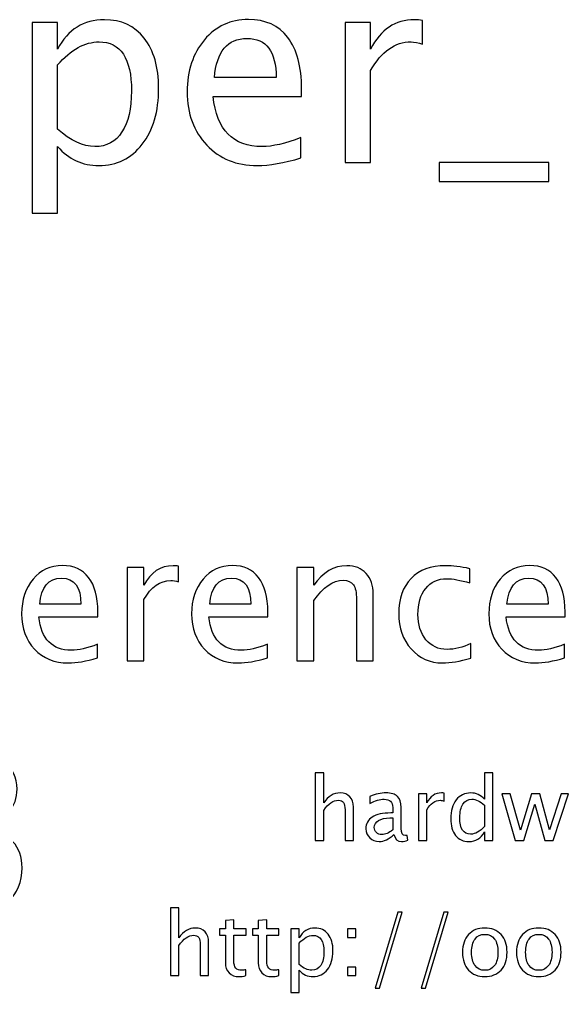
# Model space of a CAD drawing. Header units: centimetres. Extents: x -21.6 to 21.6, y -13.7 to 21.9.
# Drawn here: x 0.68 to 3.98, y 15.67 to 21.53 of the extents above; entities that cross this region are included whole.
import ezdxf

# ---------------------------------------------------------------- set-up
doc = ezdxf.new("R2010")
doc.units = ezdxf.units.CM
doc.header["$MEASUREMENT"] = 0
doc.layers.add('Layer 1', color=7, linetype='Continuous')

msp = doc.modelspace()

# ---------------------------------------------------------------- linework, layer by layer
at = {"layer": 'Layer 1'}
for points, knots in [([(0.75453, 20.36405), (0.75453, 20.36405), (0.75453, 21.51182), (0.75453, 21.51182), (0.75453, 21.51182), (0.75453, 21.51182), (0.90693, 21.51182), (0.90693, 21.51182), (0.90693, 21.51182), (0.90693, 21.51182), (0.90693, 21.3528), (0.90693, 21.3528), (0.90693, 21.3528), (0.96937, 21.47054), (1.0633, 21.52928), (1.18845, 21.52928), (1.18845, 21.52928), (1.28978, 21.52928), (1.36942, 21.4925), (1.42763, 21.41868), (1.42763, 21.41868), (1.48584, 21.34486), (1.51494, 21.24406), (1.51494, 21.11626), (1.51494, 21.11626), (1.51494, 20.97709), (1.48187, 20.86464), (1.41599, 20.77945), (1.41599, 20.77945), (1.35011, 20.69399), (1.26332, 20.65139), (1.1559, 20.65139), (1.1559, 20.65139), (1.05616, 20.65139), (0.97308, 20.68949), (0.90693, 20.76595), (0.90693, 20.76595), (0.90693, 20.76595), (0.90693, 20.36405), (0.90693, 20.36405), (0.90693, 20.36405), (0.90693, 20.36405), (0.75453, 20.36405), (0.75453, 20.36405)], [0, 0, 0, 0, 0.0833333, 0.0833333, 0.0833333, 0.0833333, 0.1666667, 0.1666667, 0.1666667, 0.1666667, 0.25, 0.25, 0.25, 0.25, 0.3333333, 0.3333333, 0.3333333, 0.3333333, 0.4166667, 0.4166667, 0.4166667, 0.4166667, 0.5, 0.5, 0.5, 0.5, 0.5833333, 0.5833333, 0.5833333, 0.5833333, 0.6666667, 0.6666667, 0.6666667, 0.6666667, 0.75, 0.75, 0.75, 0.75, 0.8333333, 0.8333333, 0.8333333, 0.8333333, 1, 1, 1, 1]), ([(2.37114, 20.69743), (2.26874, 20.66674), (2.18117, 20.65139), (2.10814, 20.65139), (2.10814, 20.65139), (1.98352, 20.65139), (1.88219, 20.69267), (1.80414, 20.77495), (1.80414, 20.77495), (1.72608, 20.85724), (1.68693, 20.96386), (1.68693, 21.0951), (1.68693, 21.0951), (1.68693, 21.22236), (1.72132, 21.32687), (1.79038, 21.40863), (1.79038, 21.40863), (1.85943, 21.49012), (1.9478, 21.53087), (2.05549, 21.53087), (2.05549, 21.53087), (2.15735, 21.53087), (2.2362, 21.49462), (2.29176, 21.42212), (2.29176, 21.42212), (2.34733, 21.34963), (2.37511, 21.24697), (2.37511, 21.11388), (2.37511, 21.11388), (2.37511, 21.11388), (2.37431, 21.06732), (2.37431, 21.06732), (2.37431, 21.06732), (2.37431, 21.06732), (1.8425, 21.06732), (1.8425, 21.06732), (1.8425, 21.06732), (1.86473, 20.86623), (1.96289, 20.76569), (2.13672, 20.76569), (2.13672, 20.76569), (2.20048, 20.76569), (2.27853, 20.78368), (2.37114, 20.81967), (2.37114, 20.81967), (2.37114, 20.81967), (2.37114, 20.69743), (2.37114, 20.69743)], [0, 0, 0, 0, 0.0769231, 0.0769231, 0.0769231, 0.0769231, 0.1538462, 0.1538462, 0.1538462, 0.1538462, 0.2307692, 0.2307692, 0.2307692, 0.2307692, 0.3076923, 0.3076923, 0.3076923, 0.3076923, 0.3846154, 0.3846154, 0.3846154, 0.3846154, 0.4615385, 0.4615385, 0.4615385, 0.4615385, 0.5384615, 0.5384615, 0.5384615, 0.5384615, 0.6153846, 0.6153846, 0.6153846, 0.6153846, 0.6923077, 0.6923077, 0.6923077, 0.6923077, 0.7692308, 0.7692308, 0.7692308, 0.7692308, 0.8461538, 0.8461538, 0.8461538, 0.8461538, 1, 1, 1, 1]), ([(2.6381, 20.67044), (2.6381, 20.67044), (2.6381, 21.51182), (2.6381, 21.51182), (2.6381, 21.51182), (2.6381, 21.51182), (2.7905, 21.51182), (2.7905, 21.51182), (2.7905, 21.51182), (2.7905, 21.51182), (2.7905, 21.3528), (2.7905, 21.3528), (2.7905, 21.3528), (2.85109, 21.47054), (2.93893, 21.52928), (3.05429, 21.52928), (3.05429, 21.52928), (3.0699, 21.52928), (3.0863, 21.52795), (3.10324, 21.52531), (3.10324, 21.52531), (3.10324, 21.52531), (3.10324, 21.3827), (3.10324, 21.3827), (3.10324, 21.3827), (3.07678, 21.39143), (3.0535, 21.39593), (3.03339, 21.39593), (3.03339, 21.39593), (2.93655, 21.39593), (2.85559, 21.33878), (2.7905, 21.22421), (2.7905, 21.22421), (2.7905, 21.22421), (2.7905, 20.67044), (2.7905, 20.67044), (2.7905, 20.67044), (2.7905, 20.67044), (2.6381, 20.67044), (2.6381, 20.67044)], [0, 0, 0, 0, 0.0909091, 0.0909091, 0.0909091, 0.0909091, 0.1818182, 0.1818182, 0.1818182, 0.1818182, 0.2727273, 0.2727273, 0.2727273, 0.2727273, 0.3636364, 0.3636364, 0.3636364, 0.3636364, 0.4545455, 0.4545455, 0.4545455, 0.4545455, 0.5454545, 0.5454545, 0.5454545, 0.5454545, 0.6363636, 0.6363636, 0.6363636, 0.6363636, 0.7272727, 0.7272727, 0.7272727, 0.7272727, 0.8181818, 0.8181818, 0.8181818, 0.8181818, 1, 1, 1, 1]), ([(0.90693, 20.87099), (0.98551, 20.80088), (1.06039, 20.76569), (1.13156, 20.76569), (1.13156, 20.76569), (1.20168, 20.76569), (1.25592, 20.79506), (1.29402, 20.85353), (1.29402, 20.85353), (1.33238, 20.912), (1.35143, 20.99429), (1.35143, 21.10065), (1.35143, 21.10065), (1.35143, 21.2975), (1.28634, 21.39593), (1.15617, 21.39593), (1.15617, 21.39593), (1.07097, 21.39593), (0.98789, 21.34989), (0.90693, 21.25755), (0.90693, 21.25755), (0.90693, 21.25755), (0.90693, 20.87099), (0.90693, 20.87099)], [0, 0, 0, 0, 0.1428571, 0.1428571, 0.1428571, 0.1428571, 0.2857143, 0.2857143, 0.2857143, 0.2857143, 0.4285714, 0.4285714, 0.4285714, 0.4285714, 0.5714286, 0.5714286, 0.5714286, 0.5714286, 0.7142857, 0.7142857, 0.7142857, 0.7142857, 1, 1, 1, 1]), ([(1.85044, 21.18162), (1.85044, 21.18162), (2.22191, 21.18162), (2.22191, 21.18162), (2.22191, 21.18162), (2.22191, 21.33825), (2.16344, 21.41657), (2.04676, 21.41657), (2.04676, 21.41657), (1.92928, 21.41657), (1.86393, 21.33825), (1.85044, 21.18162)], [0, 0, 0, 0, 0.25, 0.25, 0.25, 0.25, 0.5, 0.5, 0.5, 0.5, 1, 1, 1, 1]), ([(3.20193, 20.55614), (3.20193, 20.55614), (3.20193, 20.67044), (3.20193, 20.67044), (3.20193, 20.67044), (3.20193, 20.67044), (3.86233, 20.67044), (3.86233, 20.67044), (3.86233, 20.67044), (3.86233, 20.67044), (3.86233, 20.55614), (3.86233, 20.55614), (3.86233, 20.55614), (3.86233, 20.55614), (3.20193, 20.55614), (3.20193, 20.55614)], [0, 0, 0, 0, 0.2, 0.2, 0.2, 0.2, 0.4, 0.4, 0.4, 0.4, 0.6, 0.6, 0.6, 0.6, 1, 1, 1, 1]), ([(1.14665, 17.68843), (1.07839, 17.66797), (1.02, 17.65774), (0.97132, 17.65774), (0.97132, 17.65774), (0.88824, 17.65774), (0.82068, 17.68526), (0.76865, 17.74011), (0.76865, 17.74011), (0.71662, 17.79497), (0.69051, 17.86605), (0.69051, 17.95354), (0.69051, 17.95354), (0.69051, 18.03839), (0.71344, 18.10806), (0.75948, 18.16256), (0.75948, 18.16256), (0.80552, 18.21689), (0.86443, 18.24405), (0.93622, 18.24405), (0.93622, 18.24405), (1.00413, 18.24405), (1.05669, 18.21989), (1.09373, 18.17156), (1.09373, 18.17156), (1.13078, 18.12323), (1.1493, 18.05479), (1.1493, 17.96607), (1.1493, 17.96607), (1.1493, 17.96607), (1.14877, 17.93502), (1.14877, 17.93502), (1.14877, 17.93502), (1.14877, 17.93502), (0.79423, 17.93502), (0.79423, 17.93502), (0.79423, 17.93502), (0.80904, 17.80097), (0.87448, 17.73394), (0.99037, 17.73394), (0.99037, 17.73394), (1.03288, 17.73394), (1.08491, 17.74593), (1.14665, 17.76992), (1.14665, 17.76992), (1.14665, 17.76992), (1.14665, 17.68843), (1.14665, 17.68843)], [0, 0, 0, 0, 0.0769231, 0.0769231, 0.0769231, 0.0769231, 0.1538462, 0.1538462, 0.1538462, 0.1538462, 0.2307692, 0.2307692, 0.2307692, 0.2307692, 0.3076923, 0.3076923, 0.3076923, 0.3076923, 0.3846154, 0.3846154, 0.3846154, 0.3846154, 0.4615385, 0.4615385, 0.4615385, 0.4615385, 0.5384615, 0.5384615, 0.5384615, 0.5384615, 0.6153846, 0.6153846, 0.6153846, 0.6153846, 0.6923077, 0.6923077, 0.6923077, 0.6923077, 0.7692308, 0.7692308, 0.7692308, 0.7692308, 0.8461538, 0.8461538, 0.8461538, 0.8461538, 1, 1, 1, 1]), ([(1.32463, 17.67044), (1.32463, 17.67044), (1.32463, 18.23135), (1.32463, 18.23135), (1.32463, 18.23135), (1.32463, 18.23135), (1.42623, 18.23135), (1.42623, 18.23135), (1.42623, 18.23135), (1.42623, 18.23135), (1.42623, 18.12535), (1.42623, 18.12535), (1.42623, 18.12535), (1.46662, 18.20384), (1.52518, 18.243), (1.60209, 18.243), (1.60209, 18.243), (1.6125, 18.243), (1.62343, 18.24211), (1.63472, 18.24035), (1.63472, 18.24035), (1.63472, 18.24035), (1.63472, 18.14528), (1.63472, 18.14528), (1.63472, 18.14528), (1.61708, 18.1511), (1.60156, 18.1541), (1.58815, 18.1541), (1.58815, 18.1541), (1.5236, 18.1541), (1.46962, 18.116), (1.42623, 18.03962), (1.42623, 18.03962), (1.42623, 18.03962), (1.42623, 17.67044), (1.42623, 17.67044), (1.42623, 17.67044), (1.42623, 17.67044), (1.32463, 17.67044), (1.32463, 17.67044)], [0, 0, 0, 0, 0.0909091, 0.0909091, 0.0909091, 0.0909091, 0.1818182, 0.1818182, 0.1818182, 0.1818182, 0.2727273, 0.2727273, 0.2727273, 0.2727273, 0.3636364, 0.3636364, 0.3636364, 0.3636364, 0.4545455, 0.4545455, 0.4545455, 0.4545455, 0.5454545, 0.5454545, 0.5454545, 0.5454545, 0.6363636, 0.6363636, 0.6363636, 0.6363636, 0.7272727, 0.7272727, 0.7272727, 0.7272727, 0.8181818, 0.8181818, 0.8181818, 0.8181818, 1, 1, 1, 1]), ([(2.16935, 17.68843), (2.10109, 17.66797), (2.0427, 17.65774), (1.99402, 17.65774), (1.99402, 17.65774), (1.91094, 17.65774), (1.84338, 17.68526), (1.79135, 17.74011), (1.79135, 17.74011), (1.73932, 17.79497), (1.71321, 17.86605), (1.71321, 17.95354), (1.71321, 17.95354), (1.71321, 18.03839), (1.73614, 18.10806), (1.78218, 18.16256), (1.78218, 18.16256), (1.82822, 18.21689), (1.88713, 18.24405), (1.95892, 18.24405), (1.95892, 18.24405), (2.02683, 18.24405), (2.07939, 18.21989), (2.11643, 18.17156), (2.11643, 18.17156), (2.15348, 18.12323), (2.172, 18.05479), (2.172, 17.96607), (2.172, 17.96607), (2.172, 17.96607), (2.17147, 17.93502), (2.17147, 17.93502), (2.17147, 17.93502), (2.17147, 17.93502), (1.81693, 17.93502), (1.81693, 17.93502), (1.81693, 17.93502), (1.83174, 17.80097), (1.89718, 17.73394), (2.01307, 17.73394), (2.01307, 17.73394), (2.05558, 17.73394), (2.10761, 17.74593), (2.16935, 17.76992), (2.16935, 17.76992), (2.16935, 17.76992), (2.16935, 17.68843), (2.16935, 17.68843)], [0, 0, 0, 0, 0.0769231, 0.0769231, 0.0769231, 0.0769231, 0.1538462, 0.1538462, 0.1538462, 0.1538462, 0.2307692, 0.2307692, 0.2307692, 0.2307692, 0.3076923, 0.3076923, 0.3076923, 0.3076923, 0.3846154, 0.3846154, 0.3846154, 0.3846154, 0.4615385, 0.4615385, 0.4615385, 0.4615385, 0.5384615, 0.5384615, 0.5384615, 0.5384615, 0.6153846, 0.6153846, 0.6153846, 0.6153846, 0.6923077, 0.6923077, 0.6923077, 0.6923077, 0.7692308, 0.7692308, 0.7692308, 0.7692308, 0.8461538, 0.8461538, 0.8461538, 0.8461538, 1, 1, 1, 1]), ([(2.34733, 17.67044), (2.34733, 17.67044), (2.34733, 18.23135), (2.34733, 18.23135), (2.34733, 18.23135), (2.34733, 18.23135), (2.44893, 18.23135), (2.44893, 18.23135), (2.44893, 18.23135), (2.44893, 18.23135), (2.44893, 18.12535), (2.44893, 18.12535), (2.44893, 18.12535), (2.50273, 18.20384), (2.5687, 18.243), (2.64666, 18.243), (2.64666, 18.243), (2.6957, 18.243), (2.73468, 18.22765), (2.76343, 18.19678), (2.76343, 18.19678), (2.79218, 18.16609), (2.80664, 18.12464), (2.80664, 18.07278), (2.80664, 18.07278), (2.80664, 18.07278), (2.80664, 17.67044), (2.80664, 17.67044), (2.80664, 17.67044), (2.80664, 17.67044), (2.70505, 17.67044), (2.70505, 17.67044), (2.70505, 17.67044), (2.70505, 17.67044), (2.70505, 18.03962), (2.70505, 18.03962), (2.70505, 18.03962), (2.70505, 18.08125), (2.69887, 18.11088), (2.6867, 18.12852), (2.6867, 18.12852), (2.67435, 18.14634), (2.65407, 18.15516), (2.62567, 18.15516), (2.62567, 18.15516), (2.56323, 18.15516), (2.50432, 18.11441), (2.44893, 18.03292), (2.44893, 18.03292), (2.44893, 18.03292), (2.44893, 17.67044), (2.44893, 17.67044), (2.44893, 17.67044), (2.44893, 17.67044), (2.34733, 17.67044), (2.34733, 17.67044)], [0, 0, 0, 0, 0.0666667, 0.0666667, 0.0666667, 0.0666667, 0.1333333, 0.1333333, 0.1333333, 0.1333333, 0.2, 0.2, 0.2, 0.2, 0.2666667, 0.2666667, 0.2666667, 0.2666667, 0.3333333, 0.3333333, 0.3333333, 0.3333333, 0.4, 0.4, 0.4, 0.4, 0.4666667, 0.4666667, 0.4666667, 0.4666667, 0.5333333, 0.5333333, 0.5333333, 0.5333333, 0.6, 0.6, 0.6, 0.6, 0.6666667, 0.6666667, 0.6666667, 0.6666667, 0.7333333, 0.7333333, 0.7333333, 0.7333333, 0.8, 0.8, 0.8, 0.8, 0.8666667, 0.8666667, 0.8666667, 0.8666667, 1, 1, 1, 1]), ([(3.39367, 17.68737), (3.32787, 17.66762), (3.27108, 17.65774), (3.22327, 17.65774), (3.22327, 17.65774), (3.14743, 17.65774), (3.08463, 17.68579), (3.03471, 17.7417), (3.03471, 17.7417), (2.9848, 17.79779), (2.95975, 17.86852), (2.95975, 17.95372), (2.95975, 17.95372), (2.95975, 18.04474), (2.98444, 18.11582), (3.03383, 18.16662), (3.03383, 18.16662), (3.08322, 18.2176), (3.15219, 18.243), (3.24074, 18.243), (3.24074, 18.243), (3.2843, 18.243), (3.33334, 18.237), (3.38732, 18.225), (3.38732, 18.225), (3.38732, 18.225), (3.38732, 18.13928), (3.38732, 18.13928), (3.38732, 18.13928), (3.32999, 18.15621), (3.28325, 18.16468), (3.24726, 18.16468), (3.24726, 18.16468), (3.19505, 18.16468), (3.15325, 18.1451), (3.12203, 18.10612), (3.12203, 18.10612), (3.09081, 18.06714), (3.07511, 18.0151), (3.07511, 17.95019), (3.07511, 17.95019), (3.07511, 17.88722), (3.09134, 17.83642), (3.12361, 17.79744), (3.12361, 17.79744), (3.15589, 17.75863), (3.19805, 17.73923), (3.25044, 17.73923), (3.25044, 17.73923), (3.29683, 17.73923), (3.34445, 17.75123), (3.39367, 17.77521), (3.39367, 17.77521), (3.39367, 17.77521), (3.39367, 17.68737), (3.39367, 17.68737)], [0, 0, 0, 0, 0.0666667, 0.0666667, 0.0666667, 0.0666667, 0.1333333, 0.1333333, 0.1333333, 0.1333333, 0.2, 0.2, 0.2, 0.2, 0.2666667, 0.2666667, 0.2666667, 0.2666667, 0.3333333, 0.3333333, 0.3333333, 0.3333333, 0.4, 0.4, 0.4, 0.4, 0.4666667, 0.4666667, 0.4666667, 0.4666667, 0.5333333, 0.5333333, 0.5333333, 0.5333333, 0.6, 0.6, 0.6, 0.6, 0.6666667, 0.6666667, 0.6666667, 0.6666667, 0.7333333, 0.7333333, 0.7333333, 0.7333333, 0.8, 0.8, 0.8, 0.8, 0.8666667, 0.8666667, 0.8666667, 0.8666667, 1, 1, 1, 1]), ([(3.95793, 17.68843), (3.88967, 17.66797), (3.83128, 17.65774), (3.7826, 17.65774), (3.7826, 17.65774), (3.69952, 17.65774), (3.63196, 17.68526), (3.57993, 17.74011), (3.57993, 17.74011), (3.5279, 17.79497), (3.50179, 17.86605), (3.50179, 17.95354), (3.50179, 17.95354), (3.50179, 18.03839), (3.52472, 18.10806), (3.57076, 18.16256), (3.57076, 18.16256), (3.6168, 18.21689), (3.67571, 18.24405), (3.7475, 18.24405), (3.7475, 18.24405), (3.81541, 18.24405), (3.86797, 18.21989), (3.90501, 18.17156), (3.90501, 18.17156), (3.94206, 18.12323), (3.96058, 18.05479), (3.96058, 17.96607), (3.96058, 17.96607), (3.96058, 17.96607), (3.96005, 17.93502), (3.96005, 17.93502), (3.96005, 17.93502), (3.96005, 17.93502), (3.60551, 17.93502), (3.60551, 17.93502), (3.60551, 17.93502), (3.62032, 17.80097), (3.68576, 17.73394), (3.80165, 17.73394), (3.80165, 17.73394), (3.84416, 17.73394), (3.89619, 17.74593), (3.95793, 17.76992), (3.95793, 17.76992), (3.95793, 17.76992), (3.95793, 17.68843), (3.95793, 17.68843)], [0, 0, 0, 0, 0.0769231, 0.0769231, 0.0769231, 0.0769231, 0.1538462, 0.1538462, 0.1538462, 0.1538462, 0.2307692, 0.2307692, 0.2307692, 0.2307692, 0.3076923, 0.3076923, 0.3076923, 0.3076923, 0.3846154, 0.3846154, 0.3846154, 0.3846154, 0.4615385, 0.4615385, 0.4615385, 0.4615385, 0.5384615, 0.5384615, 0.5384615, 0.5384615, 0.6153846, 0.6153846, 0.6153846, 0.6153846, 0.6923077, 0.6923077, 0.6923077, 0.6923077, 0.7692308, 0.7692308, 0.7692308, 0.7692308, 0.8461538, 0.8461538, 0.8461538, 0.8461538, 1, 1, 1, 1]), ([(0.79952, 18.01122), (0.79952, 18.01122), (1.04717, 18.01122), (1.04717, 18.01122), (1.04717, 18.01122), (1.04717, 18.11564), (1.00819, 18.16786), (0.9304, 18.16786), (0.9304, 18.16786), (0.85208, 18.16786), (0.80851, 18.11564), (0.79952, 18.01122)], [0, 0, 0, 0, 0.25, 0.25, 0.25, 0.25, 0.5, 0.5, 0.5, 0.5, 1, 1, 1, 1]), ([(1.82222, 18.01122), (1.82222, 18.01122), (2.06987, 18.01122), (2.06987, 18.01122), (2.06987, 18.01122), (2.06987, 18.11564), (2.03089, 18.16786), (1.9531, 18.16786), (1.9531, 18.16786), (1.87478, 18.16786), (1.83121, 18.11564), (1.82222, 18.01122)], [0, 0, 0, 0, 0.25, 0.25, 0.25, 0.25, 0.5, 0.5, 0.5, 0.5, 1, 1, 1, 1]), ([(3.6108, 18.01122), (3.6108, 18.01122), (3.85845, 18.01122), (3.85845, 18.01122), (3.85845, 18.01122), (3.85845, 18.11564), (3.81947, 18.16786), (3.74168, 18.16786), (3.74168, 18.16786), (3.66336, 18.16786), (3.61979, 18.11564), (3.6108, 18.01122)], [0, 0, 0, 0, 0.25, 0.25, 0.25, 0.25, 0.5, 0.5, 0.5, 0.5, 1, 1, 1, 1]), ([(0.1585, 16.17679), (0.1585, 16.17679), (0.1585, 16.29109), (0.1585, 16.29109), (0.1585, 16.29109), (0.24571, 16.25638), (0.31408, 16.23902), (0.36424, 16.23902), (0.36424, 16.23902), (0.4233, 16.23902), (0.47092, 16.25595), (0.50754, 16.29003), (0.50754, 16.29003), (0.54416, 16.32411), (0.56236, 16.36856), (0.56236, 16.42317), (0.56236, 16.42317), (0.56236, 16.55271), (0.47219, 16.61748), (0.29185, 16.61748), (0.29185, 16.61748), (0.29185, 16.61748), (0.24359, 16.61748), (0.24359, 16.61748), (0.24359, 16.61748), (0.24359, 16.61748), (0.24359, 16.6994), (0.24359, 16.6994), (0.24359, 16.6994), (0.24359, 16.6994), (0.28635, 16.70003), (0.28635, 16.70003), (0.28635, 16.70003), (0.45589, 16.70003), (0.54077, 16.75972), (0.54077, 16.87931), (0.54077, 16.87931), (0.54077, 16.97308), (0.48447, 17.02007), (0.37207, 17.02007), (0.37207, 17.02007), (0.31175, 17.02007), (0.24486, 17.00271), (0.1712, 16.968), (0.1712, 16.968), (0.1712, 16.968), (0.1712, 17.07468), (0.1712, 17.07468), (0.1712, 17.07468), (0.24338, 17.09923), (0.31302, 17.11151), (0.3799, 17.11151), (0.3799, 17.11151), (0.47092, 17.11151), (0.54098, 17.09331), (0.58967, 17.0569), (0.58967, 17.0569), (0.63835, 17.02071), (0.66269, 16.968), (0.66269, 16.899), (0.66269, 16.899), (0.66269, 16.79126), (0.59898, 16.71442), (0.47134, 16.6687), (0.47134, 16.6687), (0.6193, 16.6342), (0.69317, 16.55313), (0.69317, 16.42508), (0.69317, 16.42508), (0.69317, 16.33872), (0.6646, 16.27077), (0.60766, 16.22145), (0.60766, 16.22145), (0.55072, 16.17213), (0.4724, 16.14758), (0.37292, 16.14758), (0.37292, 16.14758), (0.31619, 16.14758), (0.24486, 16.15732), (0.1585, 16.17679)], [0, 0, 0, 0, 0.047619, 0.047619, 0.047619, 0.047619, 0.0952381, 0.0952381, 0.0952381, 0.0952381, 0.1428571, 0.1428571, 0.1428571, 0.1428571, 0.1904762, 0.1904762, 0.1904762, 0.1904762, 0.2380952, 0.2380952, 0.2380952, 0.2380952, 0.2857143, 0.2857143, 0.2857143, 0.2857143, 0.3333333, 0.3333333, 0.3333333, 0.3333333, 0.3809524, 0.3809524, 0.3809524, 0.3809524, 0.4285714, 0.4285714, 0.4285714, 0.4285714, 0.4761905, 0.4761905, 0.4761905, 0.4761905, 0.5238095, 0.5238095, 0.5238095, 0.5238095, 0.5714286, 0.5714286, 0.5714286, 0.5714286, 0.6190476, 0.6190476, 0.6190476, 0.6190476, 0.6666667, 0.6666667, 0.6666667, 0.6666667, 0.7142857, 0.7142857, 0.7142857, 0.7142857, 0.7619048, 0.7619048, 0.7619048, 0.7619048, 0.8095238, 0.8095238, 0.8095238, 0.8095238, 0.8571429, 0.8571429, 0.8571429, 0.8571429, 0.9047619, 0.9047619, 0.9047619, 0.9047619, 1, 1, 1, 1]), ([(2.4576, 16.5892), (2.4576, 16.5892), (2.4576, 16.99719), (2.4576, 16.99719), (2.4576, 16.99719), (2.4576, 16.99719), (2.5084, 16.99719), (2.5084, 16.99719), (2.5084, 16.99719), (2.5084, 16.99719), (2.5084, 16.81665), (2.5084, 16.81665), (2.5084, 16.81665), (2.5353, 16.8559), (2.56829, 16.87548), (2.60727, 16.87548), (2.60727, 16.87548), (2.63179, 16.87548), (2.65128, 16.86781), (2.66565, 16.85237), (2.66565, 16.85237), (2.68003, 16.83703), (2.68726, 16.8163), (2.68726, 16.79037), (2.68726, 16.79037), (2.68726, 16.79037), (2.68726, 16.5892), (2.68726, 16.5892), (2.68726, 16.5892), (2.68726, 16.5892), (2.63646, 16.5892), (2.63646, 16.5892), (2.63646, 16.5892), (2.63646, 16.5892), (2.63646, 16.77379), (2.63646, 16.77379), (2.63646, 16.77379), (2.63646, 16.79461), (2.63337, 16.80942), (2.62729, 16.81824), (2.62729, 16.81824), (2.62111, 16.82715), (2.61097, 16.83156), (2.59677, 16.83156), (2.59677, 16.83156), (2.56555, 16.83156), (2.53609, 16.81119), (2.5084, 16.77044), (2.5084, 16.77044), (2.5084, 16.77044), (2.5084, 16.5892), (2.5084, 16.5892), (2.5084, 16.5892), (2.5084, 16.5892), (2.4576, 16.5892), (2.4576, 16.5892)], [0, 0, 0, 0, 0.0666667, 0.0666667, 0.0666667, 0.0666667, 0.1333333, 0.1333333, 0.1333333, 0.1333333, 0.2, 0.2, 0.2, 0.2, 0.2666667, 0.2666667, 0.2666667, 0.2666667, 0.3333333, 0.3333333, 0.3333333, 0.3333333, 0.4, 0.4, 0.4, 0.4, 0.4666667, 0.4666667, 0.4666667, 0.4666667, 0.5333333, 0.5333333, 0.5333333, 0.5333333, 0.6, 0.6, 0.6, 0.6, 0.6666667, 0.6666667, 0.6666667, 0.6666667, 0.7333333, 0.7333333, 0.7333333, 0.7333333, 0.8, 0.8, 0.8, 0.8, 0.8666667, 0.8666667, 0.8666667, 0.8666667, 1, 1, 1, 1]), ([(3.4752, 16.5892), (3.4752, 16.5892), (3.4752, 16.64185), (3.4752, 16.64185), (3.4752, 16.64185), (3.45447, 16.60252), (3.42325, 16.58285), (3.38153, 16.58285), (3.38153, 16.58285), (3.34767, 16.58285), (3.32103, 16.59511), (3.30163, 16.61972), (3.30163, 16.61972), (3.28223, 16.64432), (3.27253, 16.67792), (3.27253, 16.72052), (3.27253, 16.72052), (3.27253, 16.76709), (3.28355, 16.80457), (3.30551, 16.83297), (3.30551, 16.83297), (3.32756, 16.86128), (3.35649, 16.87548), (3.39238, 16.87548), (3.39238, 16.87548), (3.42563, 16.87548), (3.45332, 16.86278), (3.4752, 16.83729), (3.4752, 16.83729), (3.4752, 16.83729), (3.4752, 16.99719), (3.4752, 16.99719), (3.4752, 16.99719), (3.4752, 16.99719), (3.526, 16.99719), (3.526, 16.99719), (3.526, 16.99719), (3.526, 16.99719), (3.526, 16.5892), (3.526, 16.5892), (3.526, 16.5892), (3.526, 16.5892), (3.4752, 16.5892), (3.4752, 16.5892)], [0, 0, 0, 0, 0.0833333, 0.0833333, 0.0833333, 0.0833333, 0.1666667, 0.1666667, 0.1666667, 0.1666667, 0.25, 0.25, 0.25, 0.25, 0.3333333, 0.3333333, 0.3333333, 0.3333333, 0.4166667, 0.4166667, 0.4166667, 0.4166667, 0.5, 0.5, 0.5, 0.5, 0.5833333, 0.5833333, 0.5833333, 0.5833333, 0.6666667, 0.6666667, 0.6666667, 0.6666667, 0.75, 0.75, 0.75, 0.75, 0.8333333, 0.8333333, 0.8333333, 0.8333333, 1, 1, 1, 1]), ([(2.93059, 16.62492), (2.90008, 16.59687), (2.87071, 16.58285), (2.84249, 16.58285), (2.84249, 16.58285), (2.81929, 16.58285), (2.79998, 16.59008), (2.78472, 16.60463), (2.78472, 16.60463), (2.76937, 16.61919), (2.7617, 16.63753), (2.7617, 16.65967), (2.7617, 16.65967), (2.7617, 16.69027), (2.77457, 16.71382), (2.80033, 16.73022), (2.80033, 16.73022), (2.82608, 16.74663), (2.86303, 16.75483), (2.91119, 16.75483), (2.91119, 16.75483), (2.91119, 16.75483), (2.9231, 16.75483), (2.9231, 16.75483), (2.9231, 16.75483), (2.9231, 16.75483), (2.9231, 16.78861), (2.9231, 16.78861), (2.9231, 16.78861), (2.9231, 16.82115), (2.90616, 16.83738), (2.87221, 16.83738), (2.87221, 16.83738), (2.84592, 16.83738), (2.81717, 16.82909), (2.78604, 16.81251), (2.78604, 16.81251), (2.78604, 16.81251), (2.78604, 16.85431), (2.78604, 16.85431), (2.78604, 16.85431), (2.82026, 16.86843), (2.85254, 16.87548), (2.88279, 16.87548), (2.88279, 16.87548), (2.91392, 16.87548), (2.93694, 16.86843), (2.95167, 16.85423), (2.95167, 16.85423), (2.96649, 16.84003), (2.9739, 16.81815), (2.9739, 16.78861), (2.9739, 16.78861), (2.9739, 16.78861), (2.9739, 16.66187), (2.9739, 16.66187), (2.9739, 16.66187), (2.9739, 16.63286), (2.9828, 16.6183), (3.00071, 16.6183), (3.00071, 16.6183), (3.00291, 16.6183), (3.00618, 16.61866), (3.0105, 16.61936), (3.0105, 16.61936), (3.0105, 16.61936), (3.01411, 16.59114), (3.01411, 16.59114), (3.01411, 16.59114), (3.00256, 16.58558), (2.98986, 16.58285), (2.97592, 16.58285), (2.97592, 16.58285), (2.9522, 16.58285), (2.93712, 16.59687), (2.93059, 16.62492)], [0, 0, 0, 0, 0.05, 0.05, 0.05, 0.05, 0.1, 0.1, 0.1, 0.1, 0.15, 0.15, 0.15, 0.15, 0.2, 0.2, 0.2, 0.2, 0.25, 0.25, 0.25, 0.25, 0.3, 0.3, 0.3, 0.3, 0.35, 0.35, 0.35, 0.35, 0.4, 0.4, 0.4, 0.4, 0.45, 0.45, 0.45, 0.45, 0.5, 0.5, 0.5, 0.5, 0.55, 0.55, 0.55, 0.55, 0.6, 0.6, 0.6, 0.6, 0.65, 0.65, 0.65, 0.65, 0.7, 0.7, 0.7, 0.7, 0.75, 0.75, 0.75, 0.75, 0.8, 0.8, 0.8, 0.8, 0.85, 0.85, 0.85, 0.85, 0.9, 0.9, 0.9, 0.9, 1, 1, 1, 1]), ([(3.07823, 16.5892), (3.07823, 16.5892), (3.07823, 16.86966), (3.07823, 16.86966), (3.07823, 16.86966), (3.07823, 16.86966), (3.12903, 16.86966), (3.12903, 16.86966), (3.12903, 16.86966), (3.12903, 16.86966), (3.12903, 16.81665), (3.12903, 16.81665), (3.12903, 16.81665), (3.14923, 16.8559), (3.17851, 16.87548), (3.21696, 16.87548), (3.21696, 16.87548), (3.22216, 16.87548), (3.22763, 16.87504), (3.23328, 16.87416), (3.23328, 16.87416), (3.23328, 16.87416), (3.23328, 16.82662), (3.23328, 16.82662), (3.23328, 16.82662), (3.22446, 16.82953), (3.2167, 16.83103), (3.20999, 16.83103), (3.20999, 16.83103), (3.17771, 16.83103), (3.15073, 16.81198), (3.12903, 16.77379), (3.12903, 16.77379), (3.12903, 16.77379), (3.12903, 16.5892), (3.12903, 16.5892), (3.12903, 16.5892), (3.12903, 16.5892), (3.07823, 16.5892), (3.07823, 16.5892)], [0, 0, 0, 0, 0.0909091, 0.0909091, 0.0909091, 0.0909091, 0.1818182, 0.1818182, 0.1818182, 0.1818182, 0.2727273, 0.2727273, 0.2727273, 0.2727273, 0.3636364, 0.3636364, 0.3636364, 0.3636364, 0.4545455, 0.4545455, 0.4545455, 0.4545455, 0.5454545, 0.5454545, 0.5454545, 0.5454545, 0.6363636, 0.6363636, 0.6363636, 0.6363636, 0.7272727, 0.7272727, 0.7272727, 0.7272727, 0.8181818, 0.8181818, 0.8181818, 0.8181818, 1, 1, 1, 1]), ([(3.66058, 16.5892), (3.66058, 16.5892), (3.58015, 16.86966), (3.58015, 16.86966), (3.58015, 16.86966), (3.58015, 16.86966), (3.62971, 16.86966), (3.62971, 16.86966), (3.62971, 16.86966), (3.62971, 16.86966), (3.69136, 16.65191), (3.69136, 16.65191), (3.69136, 16.65191), (3.69136, 16.65191), (3.75786, 16.86966), (3.75786, 16.86966), (3.75786, 16.86966), (3.75786, 16.86966), (3.80866, 16.86966), (3.80866, 16.86966), (3.80866, 16.86966), (3.80866, 16.86966), (3.86713, 16.65226), (3.86713, 16.65226), (3.86713, 16.65226), (3.86713, 16.65226), (3.93786, 16.86966), (3.93786, 16.86966), (3.93786, 16.86966), (3.93786, 16.86966), (3.98126, 16.86966), (3.98126, 16.86966), (3.98126, 16.86966), (3.98126, 16.86966), (3.88971, 16.5892), (3.88971, 16.5892), (3.88971, 16.5892), (3.88971, 16.5892), (3.83891, 16.5892), (3.83891, 16.5892), (3.83891, 16.5892), (3.83891, 16.5892), (3.77876, 16.80792), (3.77876, 16.80792), (3.77876, 16.80792), (3.77876, 16.80792), (3.71138, 16.5892), (3.71138, 16.5892), (3.71138, 16.5892), (3.71138, 16.5892), (3.66058, 16.5892), (3.66058, 16.5892)], [0, 0, 0, 0, 0.0714286, 0.0714286, 0.0714286, 0.0714286, 0.1428571, 0.1428571, 0.1428571, 0.1428571, 0.2142857, 0.2142857, 0.2142857, 0.2142857, 0.2857143, 0.2857143, 0.2857143, 0.2857143, 0.3571429, 0.3571429, 0.3571429, 0.3571429, 0.4285714, 0.4285714, 0.4285714, 0.4285714, 0.5, 0.5, 0.5, 0.5, 0.5714286, 0.5714286, 0.5714286, 0.5714286, 0.6428571, 0.6428571, 0.6428571, 0.6428571, 0.7142857, 0.7142857, 0.7142857, 0.7142857, 0.7857143, 0.7857143, 0.7857143, 0.7857143, 0.8571429, 0.8571429, 0.8571429, 0.8571429, 1, 1, 1, 1]), ([(3.4752, 16.80254), (3.44883, 16.82574), (3.42387, 16.83738), (3.40023, 16.83738), (3.40023, 16.83738), (3.37695, 16.83738), (3.35896, 16.82768), (3.34617, 16.80819), (3.34617, 16.80819), (3.33338, 16.78879), (3.32703, 16.76127), (3.32703, 16.72564), (3.32703, 16.72564), (3.32703, 16.66011), (3.34873, 16.6273), (3.39221, 16.6273), (3.39221, 16.6273), (3.42043, 16.6273), (3.44812, 16.64273), (3.4752, 16.67351), (3.4752, 16.67351), (3.4752, 16.67351), (3.4752, 16.80254), (3.4752, 16.80254)], [0, 0, 0, 0, 0.1428571, 0.1428571, 0.1428571, 0.1428571, 0.2857143, 0.2857143, 0.2857143, 0.2857143, 0.4285714, 0.4285714, 0.4285714, 0.4285714, 0.5714286, 0.5714286, 0.5714286, 0.5714286, 0.7142857, 0.7142857, 0.7142857, 0.7142857, 1, 1, 1, 1]), ([(2.9231, 16.65261), (2.9231, 16.65261), (2.9231, 16.72467), (2.9231, 16.72467), (2.9231, 16.72467), (2.9231, 16.72467), (2.90678, 16.7252), (2.90678, 16.7252), (2.90678, 16.7252), (2.87856, 16.7252), (2.8558, 16.71999), (2.83843, 16.70959), (2.83843, 16.70959), (2.82114, 16.69909), (2.8125, 16.68524), (2.8125, 16.66796), (2.8125, 16.66796), (2.8125, 16.65588), (2.81682, 16.64564), (2.82538, 16.63727), (2.82538, 16.63727), (2.83402, 16.62889), (2.84451, 16.62465), (2.85695, 16.62465), (2.85695, 16.62465), (2.87812, 16.62465), (2.90016, 16.634), (2.9231, 16.65261)], [0, 0, 0, 0, 0.125, 0.125, 0.125, 0.125, 0.25, 0.25, 0.25, 0.25, 0.375, 0.375, 0.375, 0.375, 0.5, 0.5, 0.5, 0.5, 0.625, 0.625, 0.625, 0.625, 0.75, 0.75, 0.75, 0.75, 1, 1, 1, 1]), ([(1.58615, 15.77605), (1.58615, 15.77605), (1.58615, 16.18404), (1.58615, 16.18404), (1.58615, 16.18404), (1.58615, 16.18404), (1.63695, 16.18404), (1.63695, 16.18404), (1.63695, 16.18404), (1.63695, 16.18404), (1.63695, 16.0035), (1.63695, 16.0035), (1.63695, 16.0035), (1.66385, 16.04275), (1.69684, 16.06233), (1.73582, 16.06233), (1.73582, 16.06233), (1.76034, 16.06233), (1.77983, 16.05466), (1.7942, 16.03922), (1.7942, 16.03922), (1.80858, 16.02388), (1.81581, 16.00315), (1.81581, 15.97722), (1.81581, 15.97722), (1.81581, 15.97722), (1.81581, 15.77605), (1.81581, 15.77605), (1.81581, 15.77605), (1.81581, 15.77605), (1.76501, 15.77605), (1.76501, 15.77605), (1.76501, 15.77605), (1.76501, 15.77605), (1.76501, 15.96064), (1.76501, 15.96064), (1.76501, 15.96064), (1.76501, 15.98146), (1.76192, 15.99627), (1.75584, 16.00509), (1.75584, 16.00509), (1.74966, 16.014), (1.73952, 16.01841), (1.72532, 16.01841), (1.72532, 16.01841), (1.6941, 16.01841), (1.66464, 15.99804), (1.63695, 15.95729), (1.63695, 15.95729), (1.63695, 15.95729), (1.63695, 15.77605), (1.63695, 15.77605), (1.63695, 15.77605), (1.63695, 15.77605), (1.58615, 15.77605), (1.58615, 15.77605)], [0, 0, 0, 0, 0.0666667, 0.0666667, 0.0666667, 0.0666667, 0.1333333, 0.1333333, 0.1333333, 0.1333333, 0.2, 0.2, 0.2, 0.2, 0.2666667, 0.2666667, 0.2666667, 0.2666667, 0.3333333, 0.3333333, 0.3333333, 0.3333333, 0.4, 0.4, 0.4, 0.4, 0.4666667, 0.4666667, 0.4666667, 0.4666667, 0.5333333, 0.5333333, 0.5333333, 0.5333333, 0.6, 0.6, 0.6, 0.6, 0.6666667, 0.6666667, 0.6666667, 0.6666667, 0.7333333, 0.7333333, 0.7333333, 0.7333333, 0.8, 0.8, 0.8, 0.8, 0.8666667, 0.8666667, 0.8666667, 0.8666667, 1, 1, 1, 1]), ([(2.04, 15.77614), (2.0243, 15.77182), (2.01063, 15.7697), (1.99908, 15.7697), (1.99908, 15.7697), (1.97315, 15.7697), (1.95296, 15.77711), (1.93849, 15.79193), (1.93849, 15.79193), (1.92394, 15.80674), (1.91671, 15.82729), (1.91671, 15.85366), (1.91671, 15.85366), (1.91671, 15.85366), (1.91671, 16.01841), (1.91671, 16.01841), (1.91671, 16.01841), (1.91671, 16.01841), (1.88161, 16.01841), (1.88161, 16.01841), (1.88161, 16.01841), (1.88161, 16.01841), (1.88161, 16.05651), (1.88161, 16.05651), (1.88161, 16.05651), (1.88161, 16.05651), (1.91671, 16.05651), (1.91671, 16.05651), (1.91671, 16.05651), (1.91671, 16.05651), (1.91671, 16.10722), (1.91671, 16.10722), (1.91671, 16.10722), (1.91671, 16.10722), (1.96751, 16.11207), (1.96751, 16.11207), (1.96751, 16.11207), (1.96751, 16.11207), (1.96751, 16.05651), (1.96751, 16.05651), (1.96751, 16.05651), (1.96751, 16.05651), (2.04106, 16.05651), (2.04106, 16.05651), (2.04106, 16.05651), (2.04106, 16.05651), (2.04106, 16.01841), (2.04106, 16.01841), (2.04106, 16.01841), (2.04106, 16.01841), (1.96751, 16.01841), (1.96751, 16.01841), (1.96751, 16.01841), (1.96751, 16.01841), (1.96751, 15.86283), (1.96751, 15.86283), (1.96751, 15.86283), (1.96751, 15.82614), (1.98347, 15.8078), (2.01531, 15.8078), (2.01531, 15.8078), (2.0221, 15.8078), (2.0303, 15.80895), (2.04, 15.81115), (2.04, 15.81115), (2.04, 15.81115), (2.04, 15.77614), (2.04, 15.77614)], [0, 0, 0, 0, 0.0555556, 0.0555556, 0.0555556, 0.0555556, 0.1111111, 0.1111111, 0.1111111, 0.1111111, 0.1666667, 0.1666667, 0.1666667, 0.1666667, 0.2222222, 0.2222222, 0.2222222, 0.2222222, 0.2777778, 0.2777778, 0.2777778, 0.2777778, 0.3333333, 0.3333333, 0.3333333, 0.3333333, 0.3888889, 0.3888889, 0.3888889, 0.3888889, 0.4444444, 0.4444444, 0.4444444, 0.4444444, 0.5, 0.5, 0.5, 0.5, 0.5555556, 0.5555556, 0.5555556, 0.5555556, 0.6111111, 0.6111111, 0.6111111, 0.6111111, 0.6666667, 0.6666667, 0.6666667, 0.6666667, 0.7222222, 0.7222222, 0.7222222, 0.7222222, 0.7777778, 0.7777778, 0.7777778, 0.7777778, 0.8333333, 0.8333333, 0.8333333, 0.8333333, 0.8888889, 0.8888889, 0.8888889, 0.8888889, 1, 1, 1, 1]), ([(2.23791, 15.77614), (2.22221, 15.77182), (2.20854, 15.7697), (2.19699, 15.7697), (2.19699, 15.7697), (2.17106, 15.7697), (2.15087, 15.77711), (2.1364, 15.79193), (2.1364, 15.79193), (2.12185, 15.80674), (2.11462, 15.82729), (2.11462, 15.85366), (2.11462, 15.85366), (2.11462, 15.85366), (2.11462, 16.01841), (2.11462, 16.01841), (2.11462, 16.01841), (2.11462, 16.01841), (2.07952, 16.01841), (2.07952, 16.01841), (2.07952, 16.01841), (2.07952, 16.01841), (2.07952, 16.05651), (2.07952, 16.05651), (2.07952, 16.05651), (2.07952, 16.05651), (2.11462, 16.05651), (2.11462, 16.05651), (2.11462, 16.05651), (2.11462, 16.05651), (2.11462, 16.10722), (2.11462, 16.10722), (2.11462, 16.10722), (2.11462, 16.10722), (2.16542, 16.11207), (2.16542, 16.11207), (2.16542, 16.11207), (2.16542, 16.11207), (2.16542, 16.05651), (2.16542, 16.05651), (2.16542, 16.05651), (2.16542, 16.05651), (2.23897, 16.05651), (2.23897, 16.05651), (2.23897, 16.05651), (2.23897, 16.05651), (2.23897, 16.01841), (2.23897, 16.01841), (2.23897, 16.01841), (2.23897, 16.01841), (2.16542, 16.01841), (2.16542, 16.01841), (2.16542, 16.01841), (2.16542, 16.01841), (2.16542, 15.86283), (2.16542, 15.86283), (2.16542, 15.86283), (2.16542, 15.82614), (2.18138, 15.8078), (2.21322, 15.8078), (2.21322, 15.8078), (2.22001, 15.8078), (2.22821, 15.80895), (2.23791, 15.81115), (2.23791, 15.81115), (2.23791, 15.81115), (2.23791, 15.77614), (2.23791, 15.77614)], [0, 0, 0, 0, 0.0555556, 0.0555556, 0.0555556, 0.0555556, 0.1111111, 0.1111111, 0.1111111, 0.1111111, 0.1666667, 0.1666667, 0.1666667, 0.1666667, 0.2222222, 0.2222222, 0.2222222, 0.2222222, 0.2777778, 0.2777778, 0.2777778, 0.2777778, 0.3333333, 0.3333333, 0.3333333, 0.3333333, 0.3888889, 0.3888889, 0.3888889, 0.3888889, 0.4444444, 0.4444444, 0.4444444, 0.4444444, 0.5, 0.5, 0.5, 0.5, 0.5555556, 0.5555556, 0.5555556, 0.5555556, 0.6111111, 0.6111111, 0.6111111, 0.6111111, 0.6666667, 0.6666667, 0.6666667, 0.6666667, 0.7222222, 0.7222222, 0.7222222, 0.7222222, 0.7777778, 0.7777778, 0.7777778, 0.7777778, 0.8333333, 0.8333333, 0.8333333, 0.8333333, 0.8888889, 0.8888889, 0.8888889, 0.8888889, 1, 1, 1, 1]), ([(2.81717, 15.69932), (2.81717, 15.69932), (2.95326, 16.15864), (2.95326, 16.15864), (2.95326, 16.15864), (2.95326, 16.15864), (2.98015, 16.15864), (2.98015, 16.15864), (2.98015, 16.15864), (2.98015, 16.15864), (2.84407, 15.69932), (2.84407, 15.69932), (2.84407, 15.69932), (2.84407, 15.69932), (2.81717, 15.69932), (2.81717, 15.69932)], [0, 0, 0, 0, 0.2, 0.2, 0.2, 0.2, 0.4, 0.4, 0.4, 0.4, 0.6, 0.6, 0.6, 0.6, 1, 1, 1, 1]), ([(3.09463, 15.69932), (3.09463, 15.69932), (3.23072, 16.15864), (3.23072, 16.15864), (3.23072, 16.15864), (3.23072, 16.15864), (3.25761, 16.15864), (3.25761, 16.15864), (3.25761, 16.15864), (3.25761, 16.15864), (3.12153, 15.69932), (3.12153, 15.69932), (3.12153, 15.69932), (3.12153, 15.69932), (3.09463, 15.69932), (3.09463, 15.69932)], [0, 0, 0, 0, 0.2, 0.2, 0.2, 0.2, 0.4, 0.4, 0.4, 0.4, 0.6, 0.6, 0.6, 0.6, 1, 1, 1, 1]), ([(2.31041, 15.67392), (2.31041, 15.67392), (2.31041, 16.05651), (2.31041, 16.05651), (2.31041, 16.05651), (2.31041, 16.05651), (2.36121, 16.05651), (2.36121, 16.05651), (2.36121, 16.05651), (2.36121, 16.05651), (2.36121, 16.0035), (2.36121, 16.0035), (2.36121, 16.0035), (2.38202, 16.04275), (2.41333, 16.06233), (2.45505, 16.06233), (2.45505, 16.06233), (2.48883, 16.06233), (2.51538, 16.05007), (2.53478, 16.02547), (2.53478, 16.02547), (2.55418, 16.00086), (2.56388, 15.96726), (2.56388, 15.92466), (2.56388, 15.92466), (2.56388, 15.87827), (2.55286, 15.84079), (2.5309, 15.81239), (2.5309, 15.81239), (2.50894, 15.7839), (2.48001, 15.7697), (2.4442, 15.7697), (2.4442, 15.7697), (2.41095, 15.7697), (2.38326, 15.7824), (2.36121, 15.80789), (2.36121, 15.80789), (2.36121, 15.80789), (2.36121, 15.67392), (2.36121, 15.67392), (2.36121, 15.67392), (2.36121, 15.67392), (2.31041, 15.67392), (2.31041, 15.67392)], [0, 0, 0, 0, 0.0833333, 0.0833333, 0.0833333, 0.0833333, 0.1666667, 0.1666667, 0.1666667, 0.1666667, 0.25, 0.25, 0.25, 0.25, 0.3333333, 0.3333333, 0.3333333, 0.3333333, 0.4166667, 0.4166667, 0.4166667, 0.4166667, 0.5, 0.5, 0.5, 0.5, 0.5833333, 0.5833333, 0.5833333, 0.5833333, 0.6666667, 0.6666667, 0.6666667, 0.6666667, 0.75, 0.75, 0.75, 0.75, 0.8333333, 0.8333333, 0.8333333, 0.8333333, 1, 1, 1, 1]), ([(2.65084, 16.00571), (2.65084, 16.00571), (2.65084, 16.05651), (2.65084, 16.05651), (2.65084, 16.05651), (2.65084, 16.05651), (2.70164, 16.05651), (2.70164, 16.05651), (2.70164, 16.05651), (2.70164, 16.05651), (2.70164, 16.00571), (2.70164, 16.00571), (2.70164, 16.00571), (2.70164, 16.00571), (2.65084, 16.00571), (2.65084, 16.00571)], [0, 0, 0, 0, 0.2, 0.2, 0.2, 0.2, 0.4, 0.4, 0.4, 0.4, 0.6, 0.6, 0.6, 0.6, 1, 1, 1, 1]), ([(3.4774, 15.7697), (3.43621, 15.7697), (3.40358, 15.78284), (3.37959, 15.80912), (3.37959, 15.80912), (3.35551, 15.83541), (3.34352, 15.87112), (3.34352, 15.91619), (3.34352, 15.91619), (3.34352, 15.96117), (3.35551, 15.9968), (3.37959, 16.023), (3.37959, 16.023), (3.40358, 16.04919), (3.43621, 16.06233), (3.4774, 16.06233), (3.4774, 16.06233), (3.51858, 16.06233), (3.55121, 16.04919), (3.5752, 16.023), (3.5752, 16.023), (3.59928, 15.9968), (3.61128, 15.96117), (3.61128, 15.91619), (3.61128, 15.91619), (3.61128, 15.87112), (3.59928, 15.83541), (3.5752, 15.80912), (3.5752, 15.80912), (3.55121, 15.78284), (3.51858, 15.7697), (3.4774, 15.7697)], [0, 0, 0, 0, 0.1111111, 0.1111111, 0.1111111, 0.1111111, 0.2222222, 0.2222222, 0.2222222, 0.2222222, 0.3333333, 0.3333333, 0.3333333, 0.3333333, 0.4444444, 0.4444444, 0.4444444, 0.4444444, 0.5555556, 0.5555556, 0.5555556, 0.5555556, 0.6666667, 0.6666667, 0.6666667, 0.6666667, 0.7777778, 0.7777778, 0.7777778, 0.7777778, 1, 1, 1, 1]), ([(3.80249, 15.7697), (3.7613, 15.7697), (3.72867, 15.78284), (3.70468, 15.80912), (3.70468, 15.80912), (3.6806, 15.83541), (3.66861, 15.87112), (3.66861, 15.91619), (3.66861, 15.91619), (3.66861, 15.96117), (3.6806, 15.9968), (3.70468, 16.023), (3.70468, 16.023), (3.72867, 16.04919), (3.7613, 16.06233), (3.80249, 16.06233), (3.80249, 16.06233), (3.84367, 16.06233), (3.8763, 16.04919), (3.90029, 16.023), (3.90029, 16.023), (3.92437, 15.9968), (3.93637, 15.96117), (3.93637, 15.91619), (3.93637, 15.91619), (3.93637, 15.87112), (3.92437, 15.83541), (3.90029, 15.80912), (3.90029, 15.80912), (3.8763, 15.78284), (3.84367, 15.7697), (3.80249, 15.7697)], [0, 0, 0, 0, 0.1111111, 0.1111111, 0.1111111, 0.1111111, 0.2222222, 0.2222222, 0.2222222, 0.2222222, 0.3333333, 0.3333333, 0.3333333, 0.3333333, 0.4444444, 0.4444444, 0.4444444, 0.4444444, 0.5555556, 0.5555556, 0.5555556, 0.5555556, 0.6666667, 0.6666667, 0.6666667, 0.6666667, 0.7777778, 0.7777778, 0.7777778, 0.7777778, 1, 1, 1, 1]), ([(2.36121, 15.8429), (2.3874, 15.81953), (2.41236, 15.8078), (2.43609, 15.8078), (2.43609, 15.8078), (2.45946, 15.8078), (2.47754, 15.81759), (2.49024, 15.83708), (2.49024, 15.83708), (2.50303, 15.85657), (2.50938, 15.884), (2.50938, 15.91946), (2.50938, 15.91946), (2.50938, 15.98507), (2.48768, 16.01788), (2.44429, 16.01788), (2.44429, 16.01788), (2.41589, 16.01788), (2.3882, 16.00253), (2.36121, 15.97175), (2.36121, 15.97175), (2.36121, 15.97175), (2.36121, 15.8429), (2.36121, 15.8429)], [0, 0, 0, 0, 0.1428571, 0.1428571, 0.1428571, 0.1428571, 0.2857143, 0.2857143, 0.2857143, 0.2857143, 0.4285714, 0.4285714, 0.4285714, 0.4285714, 0.5714286, 0.5714286, 0.5714286, 0.5714286, 0.7142857, 0.7142857, 0.7142857, 0.7142857, 1, 1, 1, 1]), ([(3.47731, 15.8078), (3.50244, 15.8078), (3.52202, 15.81724), (3.53596, 15.8362), (3.53596, 15.8362), (3.5498, 15.85507), (3.55677, 15.8818), (3.55677, 15.91619), (3.55677, 15.91619), (3.55677, 15.9505), (3.5498, 15.97713), (3.53596, 15.99601), (3.53596, 15.99601), (3.52202, 16.01479), (3.50244, 16.02423), (3.47731, 16.02423), (3.47731, 16.02423), (3.45208, 16.02423), (3.4325, 16.01479), (3.41875, 15.99601), (3.41875, 15.99601), (3.4049, 15.97713), (3.39802, 15.9505), (3.39802, 15.91619), (3.39802, 15.91619), (3.39802, 15.8818), (3.4049, 15.85507), (3.41875, 15.8362), (3.41875, 15.8362), (3.4325, 15.81724), (3.45208, 15.8078), (3.47731, 15.8078)], [0, 0, 0, 0, 0.1111111, 0.1111111, 0.1111111, 0.1111111, 0.2222222, 0.2222222, 0.2222222, 0.2222222, 0.3333333, 0.3333333, 0.3333333, 0.3333333, 0.4444444, 0.4444444, 0.4444444, 0.4444444, 0.5555556, 0.5555556, 0.5555556, 0.5555556, 0.6666667, 0.6666667, 0.6666667, 0.6666667, 0.7777778, 0.7777778, 0.7777778, 0.7777778, 1, 1, 1, 1]), ([(3.8024, 15.8078), (3.82753, 15.8078), (3.84711, 15.81724), (3.86105, 15.8362), (3.86105, 15.8362), (3.87489, 15.85507), (3.88186, 15.8818), (3.88186, 15.91619), (3.88186, 15.91619), (3.88186, 15.9505), (3.87489, 15.97713), (3.86105, 15.99601), (3.86105, 15.99601), (3.84711, 16.01479), (3.82753, 16.02423), (3.8024, 16.02423), (3.8024, 16.02423), (3.77717, 16.02423), (3.75759, 16.01479), (3.74384, 15.99601), (3.74384, 15.99601), (3.72999, 15.97713), (3.72311, 15.9505), (3.72311, 15.91619), (3.72311, 15.91619), (3.72311, 15.8818), (3.72999, 15.85507), (3.74384, 15.8362), (3.74384, 15.8362), (3.75759, 15.81724), (3.77717, 15.8078), (3.8024, 15.8078)], [0, 0, 0, 0, 0.1111111, 0.1111111, 0.1111111, 0.1111111, 0.2222222, 0.2222222, 0.2222222, 0.2222222, 0.3333333, 0.3333333, 0.3333333, 0.3333333, 0.4444444, 0.4444444, 0.4444444, 0.4444444, 0.5555556, 0.5555556, 0.5555556, 0.5555556, 0.6666667, 0.6666667, 0.6666667, 0.6666667, 0.7777778, 0.7777778, 0.7777778, 0.7777778, 1, 1, 1, 1]), ([(2.65084, 15.77605), (2.65084, 15.77605), (2.65084, 15.82685), (2.65084, 15.82685), (2.65084, 15.82685), (2.65084, 15.82685), (2.70164, 15.82685), (2.70164, 15.82685), (2.70164, 15.82685), (2.70164, 15.82685), (2.70164, 15.77605), (2.70164, 15.77605), (2.70164, 15.77605), (2.70164, 15.77605), (2.65084, 15.77605), (2.65084, 15.77605)], [0, 0, 0, 0, 0.2, 0.2, 0.2, 0.2, 0.4, 0.4, 0.4, 0.4, 0.6, 0.6, 0.6, 0.6, 1, 1, 1, 1])]:
    msp.add_open_spline(points, degree=3, knots=knots, dxfattribs=at)

doc.saveas('drawing.dxf')
